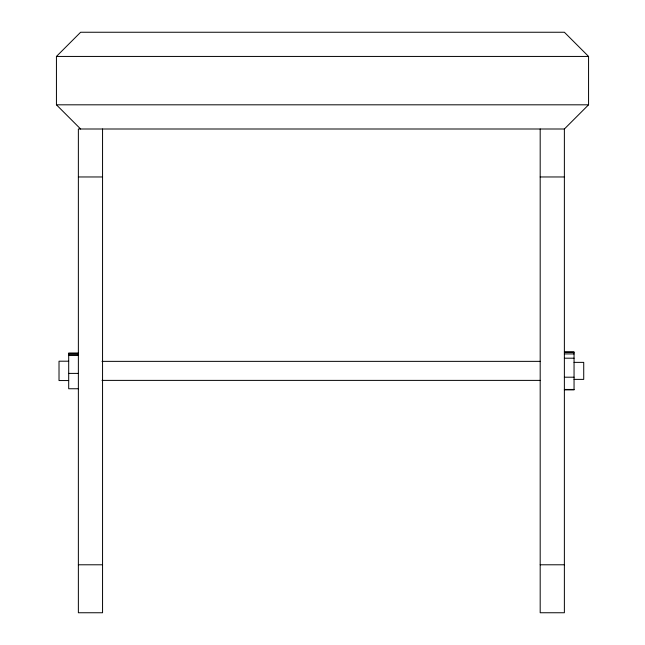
<?xml version="1.0" encoding="UTF-8"?>
<svg xmlns="http://www.w3.org/2000/svg" width="645" height="645" viewBox="0 0 645 645"><rect width="100%" height="100%" fill="white"/><g stroke="black" fill="none" stroke-linecap="round" stroke-linejoin="round"><path stroke-width="0.97" d="M80.625 129L56.438 104.812L56.438 56.438L80.625 32.25L564.375 32.25L588.562 56.438L588.562 104.812L564.375 129L78.368 129L78.368 612.75L102.555 612.75L102.555 129M56.438 56.438L588.562 56.438M56.438 104.812L588.562 104.812M78.368 176.964L102.555 176.964M540.188 176.964L564.375 176.964M564.375 351.872L574.05 351.872L574.05 389.878L564.375 389.878M564.375 352.299L574.05 352.299M78.368 353L68.693 353L68.693 388.75L78.368 388.75M68.693 353.678L78.368 353.678M564.375 353.92L574.05 353.92M68.693 354.258L78.368 354.258M68.693 355.524L78.368 355.524M564.375 358.201L574.05 358.201M68.693 361.2L59.018 361.2L59.018 380.55L68.693 380.55M101.983 361.361L540.188 361.361M574.05 362.369L583.725 362.369L583.725 379.381L574.05 379.381M68.693 373.399L78.368 373.399M564.375 377.204L574.05 377.204M101.983 380.389L540.188 380.389M564.375 389.451L574.05 389.451M78.368 564.786L102.555 564.786M540.188 564.786L564.375 564.786M564.375 129L564.375 612.75L540.188 612.75L540.188 129"/></g></svg>
